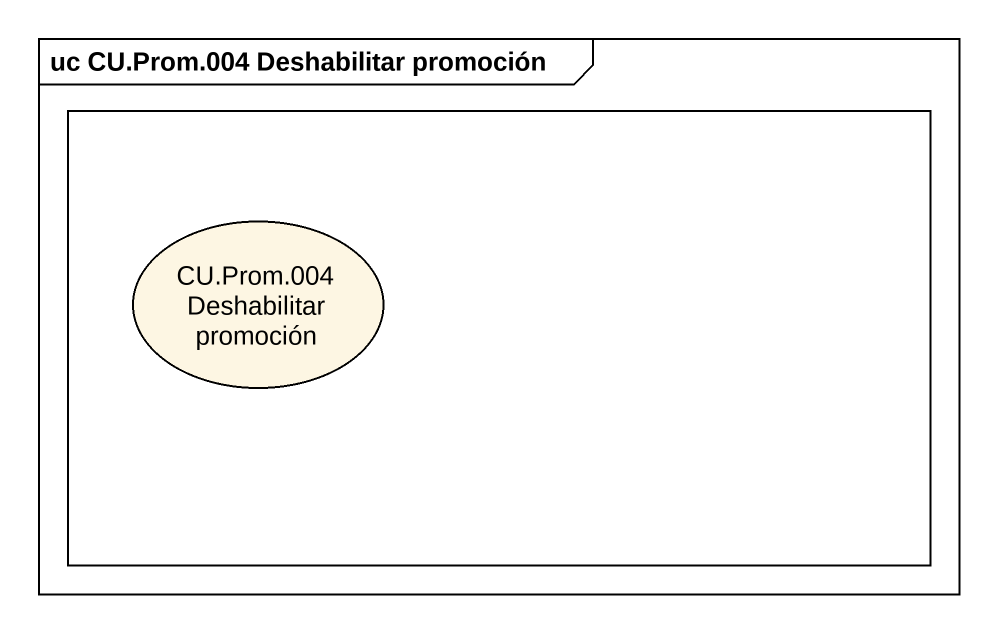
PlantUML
@startuml
mainframe uc CU.Prom.004 Deshabilitar promoción
rectangle " " as rectangle1 {
  usecase "CU.Prom.004 Deshabilitar promoción" as CU_Prom_004_Deshabilitar
}
@enduml
